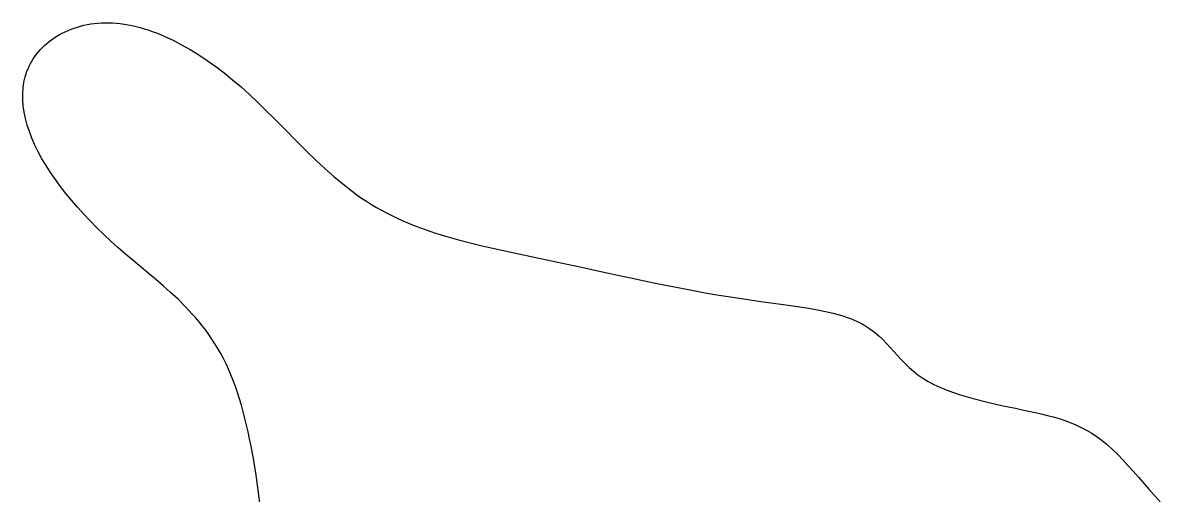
# Model space of a CAD drawing. Header units: millimetres. Extents: x -534 to 2364, y 496 to 5085.
# Drawn here: x -377.6 to 115.3, y 2790.2 to 2995.1 of the extents above; entities that cross this region are included whole.
import ezdxf

# ---------------------------------------------------------------- set-up
doc = ezdxf.new("R2010")
doc.units = ezdxf.units.MM
doc.layers.add('192', color=7, linetype='Continuous')

msp = doc.modelspace()

# ---------------------------------------------------------------- linework, layer by layer
at = {"layer": '192', "elevation": 192}
msp.add_lwpolyline([(-274.69, 2785.75), (-275.56, 2792.37), (-276.51, 2798.89), (-277.56, 2805.3), (-278.7, 2811.56), (-279.32, 2814.63), (-279.97, 2817.65), (-280.65, 2820.63), (-281.36, 2823.56), (-282.11, 2826.44), (-282.89, 2829.26), (-283.71, 2832.03), (-284.58, 2834.73), (-285.48, 2837.37), (-286.43, 2839.94), (-287.42, 2842.44), (-288.46, 2844.87), (-289.54, 2847.23), (-290.68, 2849.51), (-291.86, 2851.72), (-293.08, 2853.86), (-294.34, 2855.93), (-295.64, 2857.94), (-296.98, 2859.88), (-298.36, 2861.78), (-299.76, 2863.61), (-301.2, 2865.4), (-302.67, 2867.13), (-304.16, 2868.82), (-307.21, 2872.08), (-310.35, 2875.19), (-313.55, 2878.18), (-316.8, 2881.06), (-320.08, 2883.87), (-323.38, 2886.64), (-329.94, 2892.1), (-333.17, 2894.84), (-336.36, 2897.63), (-339.48, 2900.47), (-342.53, 2903.34), (-345.5, 2906.25), (-348.39, 2909.19), (-351.18, 2912.15), (-353.88, 2915.14), (-356.47, 2918.14), (-358.94, 2921.14), (-361.29, 2924.16), (-363.5, 2927.18), (-365.58, 2930.19), (-367.52, 2933.19), (-369.3, 2936.18), (-370.92, 2939.15), (-372.37, 2942.1), (-373.65, 2945.02), (-374.76, 2947.91), (-375.69, 2950.76), (-376.44, 2953.57), (-377.01, 2956.34), (-377.4, 2959.05), (-377.61, 2961.72), (-377.63, 2964.32), (-377.46, 2966.86), (-377.1, 2969.34), (-376.85, 2970.55), (-376.55, 2971.74), (-376.2, 2972.92), (-375.8, 2974.07), (-375.35, 2975.21), (-374.85, 2976.32), (-374.3, 2977.41), (-373.71, 2978.49), (-373.06, 2979.53), (-372.36, 2980.56), (-371.61, 2981.56), (-370.82, 2982.54), (-369.98, 2983.49), (-369.09, 2984.41), (-368.16, 2985.3), (-367.19, 2986.17), (-366.18, 2987), (-365.12, 2987.79), (-364.02, 2988.56), (-362.89, 2989.29), (-361.72, 2989.98), (-360.51, 2990.63), (-359.26, 2991.25), (-357.98, 2991.82), (-356.67, 2992.35), (-355.33, 2992.84), (-353.95, 2993.29), (-352.54, 2993.69), (-351.11, 2994.05), (-349.64, 2994.36), (-348.15, 2994.62), (-346.64, 2994.83), (-345.1, 2994.99), (-343.53, 2995.09), (-341.94, 2995.15), (-340.33, 2995.14), (-338.7, 2995.09), (-337.06, 2994.97), (-335.39, 2994.8), (-333.7, 2994.57), (-332, 2994.28), (-330.29, 2993.93), (-328.55, 2993.53), (-326.81, 2993.08), (-325.05, 2992.56), (-323.28, 2992), (-321.5, 2991.38), (-319.71, 2990.71), (-317.9, 2989.99), (-316.09, 2989.22), (-312.45, 2987.52), (-308.78, 2985.63), (-305.1, 2983.54), (-301.4, 2981.27), (-297.71, 2978.82), (-294.02, 2976.19), (-290.33, 2973.39), (-286.67, 2970.43), (-283.03, 2967.31), (-279.42, 2964.05), (-275.84, 2960.65), (-272.26, 2957.15), (-268.69, 2953.57), (-265.11, 2949.94), (-257.88, 2942.63), (-254.21, 2938.99), (-250.49, 2935.41), (-246.71, 2931.9), (-242.86, 2928.49), (-238.93, 2925.21), (-234.91, 2922.07), (-232.86, 2920.57), (-230.79, 2919.12), (-228.69, 2917.71), (-226.56, 2916.36), (-224.39, 2915.07), (-222.2, 2913.83), (-219.98, 2912.64), (-217.74, 2911.5), (-215.46, 2910.41), (-213.16, 2909.37), (-208.48, 2907.41), (-203.71, 2905.6), (-198.84, 2903.94), (-193.89, 2902.41), (-188.86, 2900.98), (-183.75, 2899.65), (-178.58, 2898.39), (-173.34, 2897.18), (-168.05, 2896.02), (-157.33, 2893.76), (-146.46, 2891.46), (-135.5, 2889.09), (-124.52, 2886.71), (-113.61, 2884.37), (-102.82, 2882.11), (-97.5, 2881.03), (-92.24, 2879.99), (-87.05, 2879), (-81.94, 2878.06), (-76.91, 2877.18), (-71.98, 2876.38), (-67.16, 2875.63), (-62.46, 2874.95), (-57.87, 2874.31), (-53.41, 2873.7), (-49.09, 2873.11), (-44.92, 2872.52), (-40.89, 2871.92), (-37.02, 2871.29), (-33.32, 2870.63), (-29.8, 2869.92), (-26.45, 2869.14), (-24.85, 2868.73), (-23.3, 2868.29), (-21.8, 2867.83), (-20.34, 2867.34), (-18.94, 2866.83), (-17.59, 2866.29), (-16.29, 2865.72), (-15.05, 2865.12), (-13.86, 2864.49), (-12.72, 2863.83), (-10.57, 2862.43), (-8.59, 2860.93), (-6.74, 2859.35), (-4.99, 2857.7), (-3.33, 2856.01), (-1.72, 2854.27), (1.44, 2850.76), (3.05, 2849.02), (4.71, 2847.29), (6.45, 2845.61), (8.29, 2843.98), (10.26, 2842.43), (12.39, 2840.95), (14.69, 2839.58), (17.15, 2838.29), (19.75, 2837.09), (22.46, 2835.96), (25.29, 2834.91), (28.19, 2833.93), (31.17, 2833.02), (34.2, 2832.16), (40.35, 2830.59), (46.51, 2829.19), (49.54, 2828.53), (52.52, 2827.91), (55.43, 2827.3), (58.27, 2826.7), (61.03, 2826.11), (63.72, 2825.5), (66.35, 2824.86), (68.92, 2824.17), (71.43, 2823.44), (73.89, 2822.63), (76.3, 2821.74), (78.68, 2820.76), (81.02, 2819.66), (83.33, 2818.45), (85.61, 2817.09), (87.88, 2815.59), (90.12, 2813.92), (92.36, 2812.08), (94.59, 2810.06), (96.82, 2807.88), (99.05, 2805.57), (101.29, 2803.14), (103.55, 2800.62), (105.83, 2798.02), (110.48, 2792.7), (115.27, 2787.33)], dxfattribs=at)

doc.saveas('drawing.dxf')
